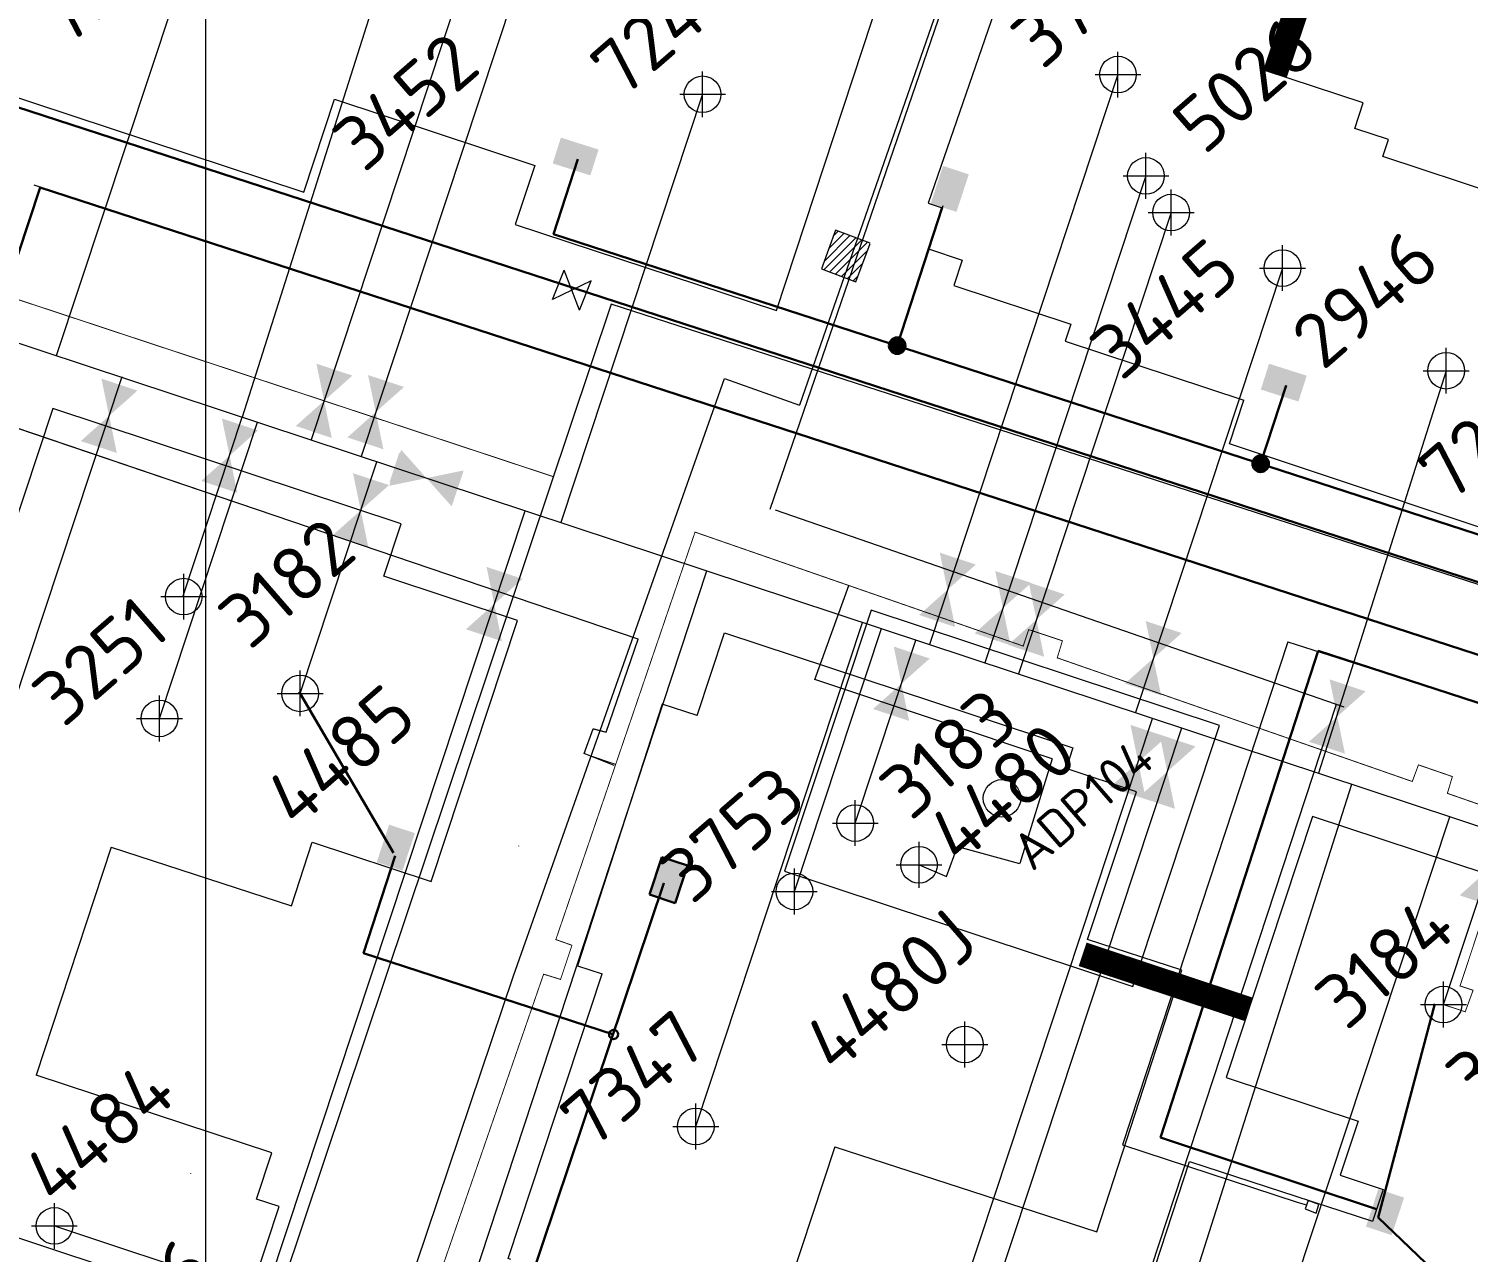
# Model space of a CAD drawing. Header units: millimetres. Extents: x 519 to 9564855, y -810 to 5021775.
# Drawn here: x 9541964.3 to 9542278.3, y 4998213.8 to 4998480.7 of the extents above; entities that cross this region are included whole.
import ezdxf

# ---------------------------------------------------------------- set-up
doc = ezdxf.new("R2010")
doc.units = ezdxf.units.MM
doc.header["$LTSCALE"] = 2
doc.header["$MEASUREMENT"] = 0
doc.header["$PDMODE"] = 2
doc.header["$PDSIZE"] = 5
doc.linetypes.add('1', pattern=[0])
doc.linetypes.add('92051501$0$DASHED', pattern=[0.75, 0.5, -0.25])
for name, color, linetype, lineweight in [('200 скв. на 2010 год', 61, 'Continuous', 0), ('PPLINE_GAS', 4, 'GAS_LINE', 30), ('WELLS(drilled after 2000y)', 6, 'Continuous', 40), ('пар.пров.', 160, 'Continuous', 35), ('Скважины на 2023 год', 201, 'Continuous', 20), ('Электро', 1, 'Continuous', 30), ('Электроснаб', 1, 'Continuous', 18), ('Электроснабжене', 1, 'Continuous', 18)]:
    doc.layers.add(name, color=color, linetype=linetype, lineweight=lineweight)
for name, color, linetype in [('42 доп. скв. на 2009 год', 96, 'Continuous'), ('Existing roads', 41, 'Continuous'), ('GRID_PULKOVO', 7, 'Continuous'), ('new 100 wells', 131, 'Continuous'), ('OilColl&Flowlines', 3, 'Continuous'), ('Stage 12 wells.Text&Frame', 52, 'Continuous'), ('Stage8 wlls text', 7, 'Continuous'), ('Скважины  2018 года', 7, 'Continuous'), ('Скважины на 2013 год.', 21, '1'), ('Скважины на 2015 год', 7, 'Continuous'), ('Скважины на 2016 год.', 40, 'Continuous')]:
    doc.layers.add(name, color=color, linetype=linetype)
doc.styles.add('92051501$0$STANDARD', font='simplex.shx')
doc.styles.add('Elect', font='isocpeur.ttf')
doc.styles.add('GeoApp', font='', dxfattribs={"height": 1})
doc.styles.get('GeoApp').set_extended_font_data('D431', italic=True)
doc.linetypes.add('g5_121_g', pattern='A,4,-0.4,["Г",GeoApp,S=1,R=0,X=0,Y=-0.5],-1.2,12', length=17.6)
doc.linetypes.add('GAS_LINE', pattern='A,0.5,-0.2,["G",92051501$0$STANDARD,S=0.1,R=0,X=-0.1,Y=-0.05],-0.05', length=0.75)

# ---------------------------------------------------------------- blocks, each defined once
blk = doc.blocks.new('92051501$0$VALVE')
at = {"layer": 'OilColl&Flowlines'}
for points in [[(-5.97, -3.45), (-5.97, 3.45), (0, 0)], [(5.97, -3.45), (0, 0), (5.97, 3.45)]]:
    blk.add_solid(points, dxfattribs=at)

msp = doc.modelspace()

# ---------------------------------------------------------------- hatches: boundary and pattern name
at = {"layer": 'Existing roads', "lineweight": 0}
h = msp.add_hatch(color=256, dxfattribs=at)
edge = h.paths.add_edge_path(flags=16)
edge.add_line((9542915.00048, 4997805.77889), (9542915.82838, 4997805.50495))
edge = h.paths.add_edge_path(flags=16)
edge.add_line((9542915.0804, 4997806.02041), (9542916.50414, 4997805.54932))
edge = h.paths.add_edge_path(flags=17)
edge.add_line((9542915.16031, 4997806.26193), (9542916.96364, 4997805.66524))
edge = h.paths.add_edge_path(flags=17)
edge.add_line((9542915.24023, 4997806.50345), (9542917.32836, 4997805.81252))
edge = h.paths.add_edge_path(flags=17)
edge.add_line((9542915.32014, 4997806.74496), (9542917.63357, 4997805.97949))
edge = h.paths.add_edge_path(flags=17)
edge.add_line((9542915.40006, 4997806.98648), (9542917.89543, 4997806.16081))
edge = h.paths.add_edge_path(flags=17)
edge.add_line((9542915.47997, 4997807.228), (9542918.12293, 4997806.3535))
edge = h.paths.add_edge_path(flags=17)
edge.add_line((9542915.55988, 4997807.46952), (9542918.32156, 4997806.55573))
edge = h.paths.add_edge_path(flags=17)
edge.add_line((9542915.6398, 4997807.71104), (9542918.49494, 4997806.76633))
edge = h.paths.add_edge_path(flags=17)
edge.add_line((9542915.71971, 4997807.95256), (9542918.64549, 4997806.98447))
edge = h.paths.add_edge_path(flags=17)
edge.add_line((9542915.79963, 4997808.19408), (9542918.77483, 4997807.20964))
edge = h.paths.add_edge_path(flags=17)
edge.add_line((9542915.87954, 4997808.4356), (9542918.88401, 4997807.44147))
edge = h.paths.add_edge_path(flags=17)
edge.add_line((9542916.09053, 4997811.84928), (9542916.91843, 4997811.57535))
edge = h.paths.add_edge_path(flags=17)
edge.add_line((9542915.41477, 4997811.80492), (9542916.83851, 4997811.33383))
edge = h.paths.add_edge_path(flags=17)
edge.add_line((9542914.95527, 4997811.689), (9542916.7586, 4997811.09231))
edge = h.paths.add_edge_path(flags=16)
edge.add_line((9542914.59055, 4997811.54171), (9542916.67869, 4997810.85079))
edge = h.paths.add_edge_path(flags=17)
edge.add_line((9542914.28535, 4997811.37474), (9542916.59877, 4997810.60927))
edge = h.paths.add_edge_path(flags=16)
edge.add_line((9542914.02348, 4997811.19343), (9542916.51886, 4997810.36775))
edge = h.paths.add_edge_path(flags=16)
edge.add_line((9542913.79599, 4997811.00074), (9542916.43894, 4997810.12623))
edge = h.paths.add_edge_path(flags=16)
edge.add_line((9542913.59735, 4997810.7985), (9542916.35903, 4997809.88471))
edge = h.paths.add_edge_path(flags=17)
edge.add_line((9542913.42397, 4997810.58791), (9542916.27911, 4997809.64319))
edge = h.paths.add_edge_path(flags=17)
edge.add_line((9542913.27342, 4997810.36976), (9542916.1992, 4997809.40167))
edge = h.paths.add_edge_path(flags=17)
edge.add_line((9542913.14408, 4997810.1446), (9542916.11928, 4997809.16016))
edge = h.paths.add_edge_path(flags=17)
edge.add_line((9542913.0349, 4997809.91276), (9542916.03937, 4997808.91864))
edge = h.paths.add_edge_path(flags=16)
edge.add_line((9542912.9453, 4997809.67445), (9542918.97361, 4997807.67979))
edge = h.paths.add_edge_path(flags=0)
edge.add_line((9542912.9453, 4997809.67445), (9542918.97361, 4997807.67979))
edge = h.paths.add_edge_path(flags=17)
edge.add_line((9542916.95679, 4997811.69128), (9542914.96213, 4997805.66296))
edge = h.paths.add_edge_path()
edge.add_arc((9542915.95946, 4997808.67712), 3.17487, 0, 360)
h.paths.add_polyline_path([(9541621.30331, 4998240.21534), (9541619.40682, 4998234.52294), (9541668.34915, 4998218.3288), (9541670.24564, 4998224.02121)])
edge = h.paths.add_edge_path()
edge.add_line((9541543.45632, 4998259.65358), (9541545.35281, 4998265.34598))
edge.add_line((9541545.35281, 4998265.34598), (9539882.1273, 4998815.67717))
edge.add_arc((9539884.64036, 4998823.2722), 8, 161.691556, 251.691556, ccw=False)
edge.add_line((9539877.04533, 4998825.78526), (9539870.13442, 4998804.89892))
edge.add_arc((9539877.72945, 4998802.38586), 8, 71.691556, 161.691556, ccw=False)
edge.add_line((9539880.24251, 4998809.9809), (9541543.45632, 4998259.65358))
h.paths.add_polyline_path([(9542731.24197, 4997866.63683), (9542733.13846, 4997872.32923), (9541746.19614, 4998198.89057), (9541744.29964, 4998193.19816)])
edge = h.paths.add_edge_path()
edge.add_line((9542910.0184, 4997814.64503), (9542909.36398, 4997812.66899))
edge.add_line((9542909.36398, 4997812.66899), (9542916.00503, 4997810.46964))
edge.add_arc((9542908.97287, 4997822.57537), 14, 300.1520949, 341.6915561)
edge.add_line((9542922.26418, 4997818.17752), (9542982.04609, 4997998.85197))
edge.add_arc((9542983.94484, 4997998.22371), 2, 71.691556, 161.6915561, ccw=False)
edge.add_line((9542984.57311, 4998000.12246), (9542975.07709, 4998003.26452))
edge.add_arc((9542974.44884, 4998001.36581), 1.99996, -18.3072492, 71.6915562, ccw=False)
edge.add_line((9542976.34757, 4998000.73759), (9542916.56564, 4997820.06306))
edge.add_arc((9542908.97061, 4997822.57612), 8, 277.5258796, 341.691556, ccw=False)
h.paths.add_polyline_path([(9542831.9304, 4997833.32085), (9542833.8167, 4997839.01663), (9542809.08896, 4997847.19859), (9542807.19247, 4997841.50618)])
at = {"layer": 'OilColl&Flowlines', "linetype": 'ByBlock', "lineweight": 0, "ltscale": 5}
h = msp.add_hatch(dxfattribs=at)
h.set_pattern_fill('ANSI31', color=0, scale=10, style=0)
h.set_pattern_definition([(45, (-3.7713, 1.005), (-0.88388347648, 0.88388347648), [])])
edge = h.paths.add_edge_path()
edge.add_line((9542147.85456, 4998433.94896), (9542140.28726, 4998436.79126))
edge.add_line((9542140.28726, 4998436.79126), (9542137.21986, 4998428.34686))
edge.add_line((9542137.21986, 4998428.34686), (9542144.69856, 4998425.48236))
edge.add_line((9542144.69856, 4998425.48236), (9542147.85456, 4998433.84896))
at = {"layer": 'Электро', "ltscale": 25}
for points in [[(9542080.38728, 4998456.96171), (9542078.59151, 4998451.32958), (9542086.80237, 4998448.71161), (9542088.59813, 4998454.34373)], [(9542234.85726, 4998407.62478), (9542233.0615, 4998401.99266), (9542241.27235, 4998399.37469), (9542243.06811, 4998405.00681)]]:
    msp.add_hatch(color=256, dxfattribs=at).paths.add_polyline_path(points)
at = {"layer": 'Электро'}
for points in [[(9542161.04813, 4998442.60493), (9542166.66036, 4998440.74795), (9542169.36759, 4998448.9298), (9542163.75536, 4998450.78679)], [(9542040.21335, 4998298.87477), (9542045.82558, 4998297.01778), (9542048.53281, 4998305.19964), (9542042.92058, 4998307.05663)], [(9542099.71022, 4998291.80532), (9542105.32245, 4998289.94833), (9542108.02968, 4998298.13019), (9542102.41745, 4998299.98718)], [(9542255.99797, 4998219.35697), (9542261.6102, 4998217.49998), (9542264.31743, 4998225.68184), (9542258.7052, 4998227.53883)]]:
    msp.add_hatch(color=256, dxfattribs=at).paths.add_polyline_path(points)
h = msp.add_hatch(color=256, dxfattribs=at)
edge = h.paths.add_edge_path()
edge.add_arc((9542153.74944, 4998411.561), 1.80448, 0, 360)
h = msp.add_hatch(color=256, dxfattribs=at)
edge = h.paths.add_edge_path()
edge.add_arc((9542233.02545, 4998385.80266), 1.80448, 0, 360)
at = {"layer": 'Электроснаб', "linetype": '92051501$0$DASHED', "lineweight": 0, "ltscale": 25}
for points in [[(9542080.38728, 4998456.96171), (9542078.59151, 4998451.32958), (9542086.80237, 4998448.71161), (9542088.59813, 4998454.34373)], [(9542234.85726, 4998407.62478), (9542233.0615, 4998401.99266), (9542241.27235, 4998399.37469), (9542243.06811, 4998405.00681)]]:
    msp.add_hatch(color=1, dxfattribs=at).paths.add_polyline_path(points)
at = {"layer": 'Электроснаб', "linetype": '92051501$0$DASHED', "lineweight": 0}
for points in [[(9542161.04813, 4998442.60493), (9542166.66036, 4998440.74795), (9542169.36759, 4998448.9298), (9542163.75536, 4998450.78679)], [(9542040.21335, 4998298.87477), (9542045.82558, 4998297.01778), (9542048.53281, 4998305.19964), (9542042.92058, 4998307.05663)], [(9542099.71022, 4998291.80532), (9542105.32245, 4998289.94833), (9542108.02968, 4998298.13019), (9542102.41745, 4998299.98718)], [(9542255.99797, 4998219.35697), (9542261.6102, 4998217.49998), (9542264.31743, 4998225.68184), (9542258.7052, 4998227.53883)]]:
    msp.add_hatch(color=1, dxfattribs=at).paths.add_polyline_path(points)
h = msp.add_hatch(color=1, dxfattribs=at)
edge = h.paths.add_edge_path()
edge.add_arc((9542153.74944, 4998411.561), 1.80448, 0, 360)
h = msp.add_hatch(color=1, dxfattribs=at)
edge = h.paths.add_edge_path()
edge.add_arc((9542233.02545, 4998385.80266), 1.80448, 0, 360)
at = {"layer": 'Электроснабжене', "linetype": '92051501$0$DASHED', "lineweight": 0, "ltscale": 25}
for points in [[(9542080.38728, 4998456.96171), (9542078.59151, 4998451.32958), (9542086.80237, 4998448.71161), (9542088.59813, 4998454.34373)], [(9542234.85726, 4998407.62478), (9542233.0615, 4998401.99266), (9542241.27235, 4998399.37469), (9542243.06811, 4998405.00681)]]:
    msp.add_hatch(color=1, dxfattribs=at).paths.add_polyline_path(points)
at = {"layer": 'Электроснабжене', "linetype": '92051501$0$DASHED', "lineweight": 0}
for points in [[(9542161.04813, 4998442.60493), (9542166.66036, 4998440.74795), (9542169.36759, 4998448.9298), (9542163.75536, 4998450.78679)], [(9542040.21335, 4998298.87477), (9542045.82558, 4998297.01778), (9542048.53281, 4998305.19964), (9542042.92058, 4998307.05663)], [(9542099.71022, 4998291.80532), (9542105.32245, 4998289.94833), (9542108.02968, 4998298.13019), (9542102.41745, 4998299.98718)], [(9542255.99797, 4998219.35697), (9542261.6102, 4998217.49998), (9542264.31743, 4998225.68184), (9542258.7052, 4998227.53883)]]:
    msp.add_hatch(color=1, dxfattribs=at).paths.add_polyline_path(points)
h = msp.add_hatch(color=1, dxfattribs=at)
edge = h.paths.add_edge_path()
edge.add_arc((9542153.74944, 4998411.561), 1.80448, 0, 360)
h = msp.add_hatch(color=1, dxfattribs=at)
edge = h.paths.add_edge_path()
edge.add_arc((9542233.02545, 4998385.80266), 1.80448, 0, 360)

# ---------------------------------------------------------------- linework, layer by layer
at = {"color": 1, "lineweight": 0, "ltscale": 25}
for p, q in [((9542071.20727, 4998302.3534), (9542071.23749, 4998302.44154, 0.734)), ((9541999.64386, 4998230.85994), (9541999.67408, 4998230.94807, 0.734))]:
    msp.add_line(p, q, dxfattribs=at)
at = {"color": 6, "linetype": 'Continuous', "lineweight": 0}
msp.add_line((9542166.89992, 4998302.272), (9542180.4111, 4998298.5603, 0.008), dxfattribs=at)
at = {"color": 4, "linetype": 'GAS_LINE', "lineweight": 0, "ltscale": 25}
for points in [[(9542126.00326, 4998375.9103), (9542166.03086, 4998492.38811)], [(9542165.15824, 4998492.69176), (9542165.15824, 4998492.69176), (9542165.15824, 4998492.69176), (9542132.39917, 4998398.54928)]]:
    msp.add_lwpolyline(points, dxfattribs=at)
at = {"linetype": 'Continuous', "lineweight": 0}
msp.add_lwpolyline([(9542147.85456, 4998433.94896), (9542140.28726, 4998436.79126), (9542137.21986, 4998428.34686), (9542144.69856, 4998425.48236), (9542147.85456, 4998433.84896)], dxfattribs=at)
at = {"color": 6, "linetype": 'ByBlock', "lineweight": 0, "ltscale": 80, "const_width": 0.2, "elevation": -24.565}
msp.add_lwpolyline([(9541919.71537, 4998407.81033), (9542097.249, 4998347.551), (9542090.29, 4998327.239), (9542087.449, 4998327.989), (9542085.481, 4998322.549), (9542092.33576, 4998320.208)], dxfattribs=at)
at = {"color": 4, "linetype": 'GAS_LINE', "lineweight": 0, "ltscale": 25}
for points, elevation in [([(9542041.8349, 4998190.2538), (9542070.071, 4998274.0694), (9542116.10203, 4998404.39529), (9542132.39917, 4998398.54928)], 0.3091), ([(9542127.11618, 4998375.76995), (9542251.13634, 4998332.74372), (9542251.13634, 4998332.74372)], 0.1513), ([(9542249.51962, 4998333.30461), (9542172.20427, 4998098.00526)], 0.2167)]:
    msp.add_lwpolyline(points, dxfattribs=dict(at, elevation=elevation))
at = {"color": 6, "linetype": 'Continuous', "lineweight": 0, "elevation": -0.1059}
for points in [[(9542187.5127, 4998321.4014), (9542135.7779, 4998338.7596), (9542143.16787, 4998359.24074)], [(9542187.5127, 4998321.4014), (9542180.5111, 4998298.5603)]]:
    msp.add_lwpolyline(points, dxfattribs=at)
at = {"color": 1, "linetype": 'Continuous', "lineweight": 0}
for points in [[(9542238.96506, 4998346.95359), (9542202.86743, 4998237.23381), (9542240.98106, 4998224.69449)], [(9542238.96506, 4998346.95359), (9542286.23197, 4998331.78721)], [(9542240.98106, 4998224.69449), (9542243.01818, 4998224.11196)]]:
    msp.add_lwpolyline(points, dxfattribs=at)
at = {"color": 6, "linetype": 'Continuous', "lineweight": 0}
msp.add_lwpolyline([(9542158.5, 4998298.3), (9542164.48825, 4998295.772), (9542166.89992, 4998302.272)], dxfattribs=at)
at = {"color": 1, "linetype": 'Continuous', "lineweight": 0, "elevation": 24.6707}
msp.add_lwpolyline([(9542245.14072, 4998222.27978), (9542245.69634, 4998224.21178), (9542243.39972, 4998225.07718), (9542242.75751, 4998223.22991), (9542245.14072, 4998222.27978)], dxfattribs=at)
at = {"layer": '200 скв. на 2010 год', "color": 0, "linetype": 'ByBlock', "lineweight": 0}
for points in [[(9542253.57487, 4998458.95211), (9542255.41798, 4998464.52241), (9542233.95276, 4998471.62686)], [(9542030.96986, 4998465.33162), (9542074.66887, 4998450.87241)], [(9542259.70729, 4998452.86343), (9542260.91798, 4998456.52241), (9542253.57487, 4998458.95211)], [(9542282.0282, 4998434.78217), (9542285.21798, 4998444.42241), (9542259.70729, 4998452.86343)], [(9542163.54005, 4998441.61744), (9542160.58202, 4998432.67759), (9542167.92513, 4998430.24789)], [(9542167.92513, 4998430.24789), (9542166.08202, 4998424.67759), (9542191.59271, 4998416.23657)], [(9542191.59271, 4998416.23657), (9542190.38202, 4998412.57759), (9542229.37232, 4998399.67641)], [(9542026.10917, 4998303.22452), (9542052.06255, 4998294.63701), (9542070.91798, 4998351.62241), (9542041.73176, 4998361.2796)], [(9542013.98657, 4998225.35412), (9542017.31798, 4998235.42241), (9541965.9149, 4998252.43076)]]:
    msp.add_lwpolyline(points, dxfattribs=at)
for centre in [(9542208, 4998448.6), (9542213.5, 4998440.6), (9542237.8, 4998428.5), (9542023.5, 4998335.7), (9541969.9, 4998219.5)]:
    msp.add_circle(centre, 4, dxfattribs=at)
for p in [(9542208, 4998448.6), (9542213.5, 4998440.6), (9542237.8, 4998428.5), (9542023.5, 4998335.7), (9541969.9, 4998219.5)]:
    msp.add_point(p, dxfattribs=at)
at = {"layer": '42 доп. скв. на 2009 год', "color": 0, "linetype": 'ByBlock', "lineweight": 0}
msp.add_lwpolyline([(9542195.24826, 4998281.97667), (9542195.24826, 4998281.97667), (9542205.91798, 4998314.22241), (9542190.58577, 4998319.29556)], dxfattribs=at)
msp.add_circle((9542158.5, 4998298.3), 4, dxfattribs=at)
msp.add_point((9542158.5, 4998298.3), dxfattribs=at)
at = {"layer": 'Existing roads', "lineweight": 0, "const_width": 5.4, "flags": 128}
msp.add_lwpolyline([(9542248.77756, 4998508.62298), (9542236.16091, 4998470.89422)], dxfattribs=at)
at = {"layer": 'Existing roads', "lineweight": 0, "const_width": 5.4}
msp.add_lwpolyline([(9542230.41052, 4998266.77265), (9542194.18391, 4998278.75938)], dxfattribs=at)
at = {"layer": 'GRID_PULKOVO', "lineweight": 0}
msp.add_line((9542002.89283, 5010000), (9542002.89283, 4991998.07591), dxfattribs=at)
at = {"layer": 'new 100 wells', "color": 0, "linetype": 'ByBlock', "lineweight": 0}
for points in [[(9542041.73176, 4998361.2796), (9542045.51798, 4998372.72241), (9541969.53745, 4998397.86299), (9541950.68202, 4998340.8776), (9541950.64879, 4998340.77662)], [(9542319.56511, 4998281.44707), (9542320.31798, 4998283.72241), (9542244.33745, 4998308.86299), (9542225.48202, 4998251.8776), (9542254.27722, 4998242.34978)]]:
    msp.add_lwpolyline(points, dxfattribs=at)
at = {"layer": 'new 100 wells', "color": 19, "lineweight": 0}
msp.add_lwpolyline([(9542254.27722, 4998242.34978), (9542250.38202, 4998230.5776), (9542259.75977, 4998227.47467)], dxfattribs=at)
at = {"layer": 'new 100 wells', "color": 0, "linetype": 'ByBlock', "lineweight": 0}
for centre in [(9541998.1, 4998356.8), (9542272.9, 4998267.8)]:
    msp.add_circle(centre, 4, dxfattribs=at)
msp.add_point((9541998.1, 4998356.8), dxfattribs=at)
at = {"layer": 'new 100 wells', "color": 0, "linetype": 'ByBlock', "lineweight": 0, "ltscale": 80}
msp.add_point((9542272.9, 4998267.8), dxfattribs=at)
at = {"layer": 'OilColl&Flowlines', "linetype": 'ByBlock', "lineweight": 0, "ltscale": 80}
for p, q in [((9542072.2, 4998494.4), (9542036.79048, 4998387.38441)), ((9542058, 4998488), (9542025.9004, 4998390.98774)), ((9542208, 4998448.6), (9542172.84882, 4998342.36517)), ((9542213.5, 4998440.6), (9542180.19193, 4998339.93547)), ((9542237.8, 4998428.5), (9542205.70262, 4998331.49444)), ((9542273.5, 4998406.1), (9542245.65434, 4998318.27515)), ((9542150.2996, 4998151.44703), (9542209.4624, 4998330.2504)), ((9542154.29026, 4998142.22971), (9542215.80815, 4998328.15071))]:
    msp.add_line(p, q, dxfattribs=at)
at = {"layer": 'OilColl&Flowlines', "lineweight": 0}
for p, q in [((9541860.89027, 4998445.5866), (9543047.06354, 4998053.10336)), ((9541998, 4998357), (9542010.88938, 4998395.95462)), ((9542023.5, 4998335.7), (9542040.22537, 4998386.24787)), ((9541952.10881, 4998011.4491), (9542072.5806, 4998375.54211)), ((9542144.6, 4998307.4), (9542157.81526, 4998347.33951)), ((9542272.9, 4998267.8), (9542285.26466, 4998305.16881))]:
    msp.add_line(p, q, dxfattribs=at)
for points in [[(9542034.9079, 4998405.03757), (9542028.72787, 4998399.53301), (9542027.05079, 4998407.63735)], [(9541988.01775, 4998401.75966), (9541981.83773, 4998396.2551), (9541980.16065, 4998404.35944)], [(9542046.16957, 4998402.55728), (9542039.98955, 4998397.05271), (9542038.31246, 4998405.15705)], [(9542030.40496, 4998391.42867), (9542022.54785, 4998394.02844), (9542028.72787, 4998399.53301)], [(9542041.66663, 4998388.94837), (9542033.80952, 4998391.54815), (9542039.98955, 4998397.05271)], [(9541983.51481, 4998388.15076), (9541975.6577, 4998390.75053), (9541981.83773, 4998396.2551)], [(9542014.29222, 4998393.06592), (9542008.1122, 4998387.56135), (9542006.43511, 4998395.66569)], [(9542009.78928, 4998379.45701), (9542001.93217, 4998382.05679), (9542008.1122, 4998387.56135)], [(9542042.95678, 4998380.98543), (9542045.55655, 4998388.84254), (9542051.06112, 4998382.66252)], [(9542042.97669, 4998381.70529), (9542045.14317, 4998388.25288), (9542049.73031, 4998383.10286)], [(9542056.56569, 4998376.48249), (9542051.06112, 4998382.66252), (9542059.16546, 4998384.3396)], [(9542042.89396, 4998381.14008), (9542036.71394, 4998375.63551), (9542035.03685, 4998383.73985)], [(9542038.39102, 4998367.53117), (9542030.53391, 4998370.13094), (9542036.71394, 4998375.63551)], [(9542170.88861, 4998363.80368), (9542164.70858, 4998358.29912), (9542163.0315, 4998366.40346)], [(9542072.02464, 4998360.68901), (9542065.84461, 4998355.18444), (9542064.16753, 4998363.28878)], [(9542182.97756, 4998359.80367), (9542176.79754, 4998354.2991), (9542175.12046, 4998362.40344)], [(9542190.29483, 4998357.29585), (9542184.1148, 4998351.79128), (9542182.43772, 4998359.89562)], [(9542166.38567, 4998350.19478), (9542158.52856, 4998352.79455), (9542164.70858, 4998358.29912)], [(9542067.5217, 4998347.0801), (9542059.66459, 4998349.67988), (9542065.84461, 4998355.18444)], [(9542178.47462, 4998346.19476), (9542170.61752, 4998348.79453), (9542176.79754, 4998354.2991)], [(9542185.79189, 4998343.68694), (9542177.93478, 4998346.28672), (9542184.1148, 4998351.79128)], [(9542215.80929, 4998348.86622), (9542209.62926, 4998343.36166), (9542207.95218, 4998351.466)], [(9542160.84059, 4998343.30987), (9542154.66056, 4998337.8053), (9542152.98348, 4998345.90964)], [(9542211.30635, 4998335.25732), (9542203.44924, 4998337.85709), (9542209.62926, 4998343.36166)], [(9542156.33764, 4998329.70096), (9542148.48054, 4998332.30074), (9542154.66056, 4998337.8053)], [(9542255.92388, 4998336.14809), (9542249.74386, 4998330.64352), (9542248.06678, 4998338.74786)], [(9542251.42094, 4998322.53918), (9542243.56383, 4998325.13895), (9542249.74386, 4998330.64352)], [(9542212.48772, 4998326.22077), (9542206.3077, 4998320.7162), (9542204.63062, 4998328.82054)], [(9542218.83348, 4998324.12107), (9542212.65346, 4998318.6165), (9542210.97637, 4998326.72084)], [(9542207.98478, 4998312.61186), (9542200.12768, 4998315.21163), (9542206.3077, 4998320.7162)], [(9542214.33054, 4998310.51216), (9542206.47343, 4998313.11194), (9542212.65346, 4998318.6165)], [(9542284.28128, 4998289.02395), (9542276.42417, 4998291.62372), (9542282.6042, 4998297.12829)]]:
    msp.add_solid(points, dxfattribs=at)
at = {"layer": 'PPLINE_GAS', "color": 3, "linetype": 'ByBlock', "lineweight": 0}
for p, q in [((9542078.54879, 4998421.61009, -0.16126), (9542081.09062, 4998428.01347, 0.16126)), ((9542084.42862, 4998419.29024, -0.16126), (9542081.09062, 4998428.01347, 0.16126)), ((9542086.97046, 4998425.69361, 0.16126), (9542078.54879, 4998421.61009, -0.16126)), ((9542084.42862, 4998419.29024, -0.16126), (9542086.97046, 4998425.69361, 0.16126))]:
    msp.add_line(p, q, dxfattribs=at)
at = {"layer": 'PPLINE_GAS', "color": 4, "linetype": 'GAS_LINE', "lineweight": 0, "ltscale": 25}
for p, q in [((9542091.36678, 4998420.58592), (9541951.37597, 4998003.12532, 0.03462)), ((9542524.40681, 4998280.57403), (9542091.36678, 4998420.58592))]:
    msp.add_line(p, q, dxfattribs=at)
at = {"layer": 'PPLINE_GAS', "linetype": 'g5_121_g', "lineweight": -2, "const_width": 0.2}
msp.add_lwpolyline([(9537831.81227, 4999146.8258), (9537916.7796, 4999124.87094), (9539818.92763, 4998812.07021), (9541254.47752, 4998655.71676), (9542078.75562, 4998382.97871), (9541951.37597, 4998003.12532)], dxfattribs=at)
at = {"layer": 'Stage 12 wells.Text&Frame', "color": 0, "linetype": 'ByBlock', "lineweight": 0}
msp.add_lwpolyline([(9541943.81176, 4998185.34938), (9542000.06255, 4998166.73701), (9542018.91798, 4998223.72241), (9542013.98657, 4998225.35412)], dxfattribs=at)
at = {"layer": 'Stage8 wlls text', "color": 19, "lineweight": 0, "elevation": 0}
msp.add_lwpolyline([(9542259.75977, 4998227.47467), (9542257.44119, 4998220.4674)], dxfattribs=at)
at = {"layer": 'WELLS(drilled after 2000y)', "color": 6, "lineweight": 0, "const_width": 0.2}
for points in [[(9542027.84, 4997920.684), (9542037.732, 4997949.289), (9541972.594, 4997971.559), (9542047.489, 4998189.429), (9542051.04433, 4998188.20711), (9542053.523, 4998195.726), (9542049.785, 4998196.783), (9542076.61, 4998274.436), (9542080.315, 4998273.292), (9542082.8, 4998280.739), (9542079.28, 4998281.979), (9542109.642, 4998370.883), (9542181.222, 4998346.026), (9542182.424, 4998349.611), (9542189.786, 4998347.177), (9542188.658, 4998343.45), (9542266.101, 4998316.471), (9542267.45, 4998320.101), (9542274.848, 4998317.547), (9542273.756, 4998313.884), (9542351.181, 4998286.946)], [(9542272.9, 4998267.8), (9542277.6469, 4998266.22934), (9542279.36748, 4998270.92397), (9542276.51935, 4998271.86637), (9542283.27883, 4998292.29505), (9542298.48015, 4998287.26521), (9542304.08778, 4998303.2418)]]:
    msp.add_lwpolyline(points, dxfattribs=at)
at = {"layer": 'WELLS(drilled after 2000y)', "color": 0, "linetype": 'ByBlock', "lineweight": 0}
msp.add_lwpolyline([(9542110.12103, 4998330.88382), (9542116.09491, 4998348.93825), (9542192.07544, 4998323.79767), (9542190.58577, 4998319.29556)], dxfattribs=at)
msp.add_circle((9542144.6, 4998307.4), 4, dxfattribs=at)
msp.add_point((9542144.6, 4998307.4), dxfattribs=at)
at = {"layer": 'пар.пров.', "lineweight": 0}
for p, q in [((9542097.249, 4998347.551, -0.011), (9541919.71537, 4998407.81033, -24.565)), ((9542090.29, 4998327.239, 0.048), (9542097.249, 4998347.551, -0.011)), ((9542085.481, 4998322.549, 0.044), (9542087.449, 4998327.989, 0.047)), ((9542087.449, 4998327.989, 0.047), (9542090.29, 4998327.239, 0.048)), ((9542092.008, 4998319.988, 0.097), (9542085.481, 4998322.549, 0.044))]:
    msp.add_line(p, q, dxfattribs=at)
at = {"layer": 'Скважины  2018 года', "color": 3, "linetype": 'ByBlock', "lineweight": 0, "ltscale": 50}
msp.add_line((9541995.7, 4998486.1), (9541970.31475, 4998409.38003), dxfattribs=at)
at = {"layer": 'Скважины  2018 года', "color": 0, "linetype": 'ByBlock', "lineweight": 0}
msp.add_lwpolyline([(9542006.39352, 4998514.16244), (9541967.10522, 4998527.11632), (9541948.3178, 4998470.13358), (9542024.29478, 4998445.08368), (9542030.96986, 4998465.33162)], dxfattribs=at)
at = {"layer": 'Скважины на 2013 год.', "color": 3, "linetype": 'ByBlock', "lineweight": 0, "ltscale": 5}
for p, q in [((9542044.5, 4998502), (9542010.8284, 4998395.97479)), ((9542201.9, 4998470.7), (9542160.75986, 4998346.36519)), ((9541992.81106, 4998330.23505), (9542014.19461, 4998394.86098)), ((9542055.28036, 4998189.52813), (9542112.22559, 4998362.4243)), ((9542131.31279, 4998292.48728), (9542150.28665, 4998349.83058)), ((9542195.94565, 4998137.02342), (9542252.90068, 4998315.87746)), ((9541947.78098, 4998221.6132), (9542014.35914, 4998199.58369)), ((9541969.9, 4998219.5), (9542015.91161, 4998204.27559))]:
    msp.add_line(p, q, dxfattribs=at)
at = {"layer": 'Скважины на 2013 год.', "color": 0, "linetype": 'ByBlock', "lineweight": 0}
for points in [[(9542233.95276, 4998471.62686), (9542243.29999, 4998498.73641), (9542186.57704, 4998518.29419), (9542160.50001, 4998442.66359), (9542163.54005, 4998441.61744)], [(9542110.12103, 4998330.88382), (9542102.50101, 4998333.35146), (9542084.01588, 4998276.26994), (9542089.3518, 4998274.54197)], [(9541982.2661, 4998302.11606), (9542021.62284, 4998289.37087), (9542026.10917, 4998303.22452)]]:
    msp.add_lwpolyline(points, dxfattribs=at)
for centre in [(9542201.9, 4998470.7), (9541992.81106, 4998330.23505), (9542131.31279, 4998292.48728)]:
    msp.add_circle(centre, 4, dxfattribs=at)
for p in [(9542201.9, 4998470.7), (9541992.81106, 4998330.23505), (9542131.31279, 4998292.48728)]:
    msp.add_point(p, dxfattribs=at)
at = {"layer": 'Скважины на 2015 год', "color": 3, "linetype": 'ByBlock', "lineweight": 0, "ltscale": 5}
for p, q in [((9542111.3, 4998466.4), (9542080.38259, 4998372.96057)), ((9541949.7, 4998299.2), (9541984.658, 4998404.85099)), ((9542109.8, 4998241.2), (9542146.19217, 4998351.18537)), ((9542233.8, 4998186.4), (9542274.299, 4998308.79715))]:
    msp.add_line(p, q, dxfattribs=at)
at = {"layer": 'Скважины на 2015 год', "color": 0, "linetype": 'ByBlock', "lineweight": 0}
for points in [[(9542074.66887, 4998450.87241), (9542070.43358, 4998438.00291), (9542127.42662, 4998419.24677), (9542152.43481, 4998495.23749), (9542118.33937, 4998506.45814)], [(9542307.82772, 4998382.1655), (9542302.09411, 4998364.85468), (9542226.19554, 4998390.14118), (9542229.37232, 4998399.67641)], [(9541982.2661, 4998302.11606), (9541965.9149, 4998252.43076)], [(9542069.44305, 4998212.18304), (9542068.8902, 4998212.36668), (9542089.3518, 4998274.54197)], [(9542140.17157, 4998236.783), (9542130.29075, 4998206.99923)], [(9542201.6309, 4998154.5798), (9542192.66694, 4998157.50631), (9542217.49523, 4998233.556), (9542257.45531, 4998220.51005)]]:
    msp.add_lwpolyline(points, dxfattribs=at)
for centre in [(9542111.3, 4998466.4), (9542273.5, 4998406.1), (9542109.8, 4998241.2)]:
    msp.add_circle(centre, 4, dxfattribs=at)
for p in [(9542111.3, 4998466.4), (9542273.5, 4998406.1), (9542109.8, 4998241.2)]:
    msp.add_point(p, dxfattribs=at)
at = {"layer": 'Скважины на 2016 год.', "color": 254, "lineweight": 0, "true_color": 0xfeeab9}
msp.add_lwpolyline([(9542129.18202, 4998296.87759), (9542205.16255, 4998271.73701), (9542224.01798, 4998328.72241), (9542148.03745, 4998353.86299)], close=True, dxfattribs=at)
msp.add_circle((9542176.6, 4998312.8), 4.0951, dxfattribs=at)
at = {"layer": 'Скважины на 2023 год', "color": 0, "linetype": 'ByBlock', "lineweight": 0}
msp.add_lwpolyline([(9542140.17157, 4998236.783), (9542197.28693, 4998218.22653), (9542215.82795, 4998275.28992), (9542195.24826, 4998281.97667)], dxfattribs=at)
msp.add_circle((9542168.5, 4998259.1), 4, dxfattribs=at)
msp.add_point((9542168.5, 4998259.1), dxfattribs=at)
at = {"layer": 'Электро'}
for p, q in [((9543034.5, 4998114.6), (9541961.6, 4998463.7)), ((9541825.17757, 4998018.08492), (9541966.8, 4998446.1)), ((9543029.9, 4998100.5), (9541966.8, 4998446.1)), ((9542211.15908, 4998238.81482, 0), (9542245.55846, 4998344.96411)), ((9543026.80587, 4998090.99073), (9542245.55846, 4998344.96411)), ((9542102.41745, 4998299.98718, 0), (9542099.71022, 4998291.80532, 0)), ((9542108.02968, 4998298.13019, 0), (9542102.41745, 4998299.98718, 0)), ((9542105.32245, 4998289.94833, 0), (9542108.02968, 4998298.13019, 0)), ((9542099.71022, 4998291.80532, 0), (9542105.32245, 4998289.94833, 0)), ((9542211.15908, 4998238.81482, 0), (9542258.32549, 4998223.13994, 0))]:
    msp.add_line(p, q, dxfattribs=at)
at = {"layer": 'Электро', "ltscale": 25}
for p, q in [((9542078.80629, 4998435.91151), (9542084.10825, 4998452.22928)), ((9542371.99337, 4998340.64925), (9542078.80629, 4998435.91151)), ((9542238.57824, 4998402.89236), (9542233.02545, 4998385.80266))]:
    msp.add_line(p, q, dxfattribs=at)
at = {"layer": 'Электро', "ltscale": 7.5}
for p, q in [((9542163.54401, 4998441.67938), (9542153.74944, 4998411.561)), ((9542037.31332, 4998279.00805), (9542044.21021, 4998300.23448)), ((9542102.81494, 4998294.25665, 0.15031), (9542042.01613, 4998113.40762, 0)), ((9542091.87664, 4998261.27935), (9542037.31332, 4998279.00805))]:
    msp.add_line(p, q, dxfattribs=at)
at = {"layer": 'Электро', "ltscale": 2}
for p, q in [((9542043.86503, 4998300.87313, 0), (9542023.26885, 4998336.00865, 0)), ((9542258.62947, 4998221.33608), (9542271.00029, 4998267.99043)), ((9542258.62947, 4998221.33608), (9542314.66459, 4998167.875, 0))]:
    msp.add_line(p, q, dxfattribs=at)
at = {"layer": 'Электро'}
for centre in [(9542153.74944, 4998411.561), (9542233.02545, 4998385.80266)]:
    msp.add_circle(centre, 1.80448, dxfattribs=at)
at = {"layer": 'Электро', "ltscale": 25}
for start, end in [(161.9999999, 342), (342, 161.9999999)]:
    msp.add_arc((9542091.87664, 4998261.27935), 1, start, end, dxfattribs=at)
at = {"layer": 'Электроснаб', "color": 1, "linetype": 'ByBlock', "lineweight": 0}
for p, q in [((9543034.5, 4998114.6), (9541961.6, 4998463.7)), ((9543029.9, 4998100.5), (9541966.8, 4998446.1)), ((9542211.15908, 4998238.81482, 0), (9542245.55846, 4998344.96411)), ((9543026.80587, 4998090.99073), (9542245.55846, 4998344.96411)), ((9542211.15908, 4998238.81482, 0), (9542258.32549, 4998223.13994, 0))]:
    msp.add_line(p, q, dxfattribs=at)
at = {"layer": 'Электроснаб', "color": 1, "linetype": '92051501$0$DASHED', "lineweight": 0, "ltscale": 25}
for p, q in [((9542078.80629, 4998435.91151), (9542084.10825, 4998452.22928)), ((9542238.57824, 4998402.89236), (9542233.02545, 4998385.80266))]:
    msp.add_line(p, q, dxfattribs=at)
at = {"layer": 'Электроснаб', "color": 1, "lineweight": 0, "ltscale": 7.5}
for p, q in [((9542163.54401, 4998441.67938), (9542153.74944, 4998411.561)), ((9542037.31332, 4998279.00805), (9542044.21021, 4998300.23448)), ((9542102.81494, 4998294.25665, 0.15031), (9542042.01613, 4998113.40762, 0)), ((9542091.87664, 4998261.27935), (9542037.31332, 4998279.00805))]:
    msp.add_line(p, q, dxfattribs=at)
at = {"layer": 'Электроснаб', "color": 1, "lineweight": 0, "ltscale": 25}
msp.add_line((9542371.99337, 4998340.64925), (9542078.80629, 4998435.91151), dxfattribs=at)
at = {"layer": 'Электроснаб', "color": 1, "lineweight": 0, "ltscale": 2}
msp.add_line((9542043.86503, 4998300.87313, 0), (9542023.26885, 4998336.00865, 0), dxfattribs=at)
at = {"layer": 'Электроснаб', "color": 1, "linetype": '92051501$0$DASHED', "lineweight": 0}
for p, q in [((9542102.41745, 4998299.98718, 0), (9542099.71022, 4998291.80532, 0)), ((9542108.02968, 4998298.13019, 0), (9542102.41745, 4998299.98718, 0)), ((9542105.32245, 4998289.94833, 0), (9542108.02968, 4998298.13019, 0)), ((9542099.71022, 4998291.80532, 0), (9542105.32245, 4998289.94833, 0))]:
    msp.add_line(p, q, dxfattribs=at)
at = {"layer": 'Электроснаб', "color": 1, "linetype": '92051501$0$DASHED', "lineweight": 0, "ltscale": 2}
for q in [(9542271.00029, 4998267.99043), (9542314.66459, 4998167.875, 0)]:
    msp.add_line((9542258.62947, 4998221.33608), q, dxfattribs=at)
at = {"layer": 'Электроснаб', "color": 1, "linetype": '92051501$0$DASHED', "lineweight": 0}
for centre in [(9542153.74944, 4998411.561), (9542233.02545, 4998385.80266)]:
    msp.add_circle(centre, 1.80448, dxfattribs=at)
at = {"layer": 'Электроснаб', "color": 1, "linetype": '92051501$0$DASHED', "lineweight": 0, "ltscale": 25}
for start, end in [(161.9999999, 342), (342, 161.9999999)]:
    msp.add_arc((9542091.87664, 4998261.27935), 1, start, end, dxfattribs=at)
at = {"layer": 'Электроснабжене', "color": 1, "linetype": 'ByBlock', "lineweight": 0}
for p, q in [((9543034.5, 4998114.6), (9541961.6, 4998463.7)), ((9543029.9, 4998100.5), (9541965.44985, 4998446.5469)), ((9542211.15908, 4998238.81482, 0), (9542245.55846, 4998344.96411)), ((9543026.80587, 4998090.99073), (9542245.55846, 4998344.96411)), ((9542211.15908, 4998238.81482, 0), (9542258.32549, 4998223.13994, 0))]:
    msp.add_line(p, q, dxfattribs=at)
at = {"layer": 'Электроснабжене', "color": 1, "linetype": '92051501$0$DASHED', "lineweight": 0, "ltscale": 25}
for p, q in [((9542078.80629, 4998435.91151), (9542084.10825, 4998452.22928)), ((9542238.57824, 4998402.89236), (9542233.02545, 4998385.80266))]:
    msp.add_line(p, q, dxfattribs=at)
at = {"layer": 'Электроснабжене', "color": 1, "lineweight": 0, "ltscale": 7.5}
for p, q in [((9542163.66824, 4998442.06549), (9542153.74944, 4998411.561)), ((9542037.31332, 4998279.00805), (9542044.21021, 4998300.23448)), ((9542102.81494, 4998294.25665, 0.15031), (9542042.01613, 4998113.40762, 0)), ((9542091.87664, 4998261.27935), (9542037.31332, 4998279.00805))]:
    msp.add_line(p, q, dxfattribs=at)
at = {"layer": 'Электроснабжене', "color": 1, "lineweight": 0, "ltscale": 25}
msp.add_line((9542371.99337, 4998340.64925), (9542078.80629, 4998435.91151), dxfattribs=at)
at = {"layer": 'Электроснабжене', "color": 1, "lineweight": 0, "ltscale": 2}
msp.add_line((9542043.86503, 4998300.87313, 0), (9542023.26885, 4998336.00865, 0), dxfattribs=at)
at = {"layer": 'Электроснабжене', "color": 1, "linetype": '92051501$0$DASHED', "lineweight": 0}
for p, q in [((9542102.41745, 4998299.98718, 0), (9542099.71022, 4998291.80532, 0)), ((9542108.02968, 4998298.13019, 0), (9542102.41745, 4998299.98718, 0)), ((9542105.32245, 4998289.94833, 0), (9542108.02968, 4998298.13019, 0)), ((9542099.71022, 4998291.80532, 0), (9542105.32245, 4998289.94833, 0))]:
    msp.add_line(p, q, dxfattribs=at)
at = {"layer": 'Электроснабжене', "color": 1, "linetype": '92051501$0$DASHED', "lineweight": 0, "ltscale": 2}
for q in [(9542271.00029, 4998267.99043), (9542314.66459, 4998167.875, 0)]:
    msp.add_line((9542258.62947, 4998221.33608), q, dxfattribs=at)
at = {"layer": 'Электроснабжене', "color": 1, "linetype": '92051501$0$DASHED', "lineweight": 0}
for centre in [(9542153.74944, 4998411.561), (9542233.02545, 4998385.80266)]:
    msp.add_circle(centre, 1.80448, dxfattribs=at)
at = {"layer": 'Электроснабжене', "color": 1, "linetype": '92051501$0$DASHED', "lineweight": 0, "ltscale": 25}
for start, end in [(161.9999999, 342), (342, 161.9999999)]:
    msp.add_arc((9542091.87664, 4998261.27935), 1, start, end, dxfattribs=at)

# ---------------------------------------------------------------- block references
at = {"layer": 'OilColl&Flowlines', "lineweight": 0, "rotation": 341.6915559985446}
msp.add_blockref('92051501$0$VALVE', (9542051.06112, 4998382.66252), dxfattribs=at)

# ---------------------------------------------------------------- texts
at = {"layer": '200 скв. на 2010 год', "color": 0, "linetype": 'ByBlock', "lineweight": 0, "style": 'Elect'}
for s, p in [('5026', (9542220.66311, 4998452.87766)), ('3452', (9542037.46977, 4998449.0209)), ('3445', (9542202.69173, 4998403.57549)), ('2946', (9542246.62031, 4998405.91249)), ('4485', (9542022.5797, 4998305.8682)), ('4484', (9541969.9, 4998223.5951))]:
    msp.add_text(s, height=12, rotation=41, dxfattribs=at).set_placement(p)
at = {"layer": '42 доп. скв. на 2009 год', "color": 0, "linetype": 'ByBlock', "lineweight": 0, "style": 'Elect'}
msp.add_text('4480', height=12, rotation=41, dxfattribs=at).set_placement((9542167.21118, 4998297.94697))
at = {"layer": 'new 100 wells', "color": 0, "linetype": 'ByBlock', "lineweight": 0, "style": 'Elect'}
for s, p in [('3182', (9542012.53588, 4998344.87441)), ('3184', (9542251.75587, 4998261.82714)), ('3253', (9542280.28747, 4998244.88525))]:
    msp.add_text(s, height=12, rotation=41, dxfattribs=at).set_placement(p)
at = {"layer": 'Stage 12 wells.Text&Frame', "color": 0, "linetype": 'ByBlock', "lineweight": 0, "style": 'Elect'}
msp.add_text('2986', height=12, rotation=41, dxfattribs=at).set_placement((9541979.12006, 4998186.0167))
at = {"layer": 'WELLS(drilled after 2000y)', "color": 0, "linetype": 'ByBlock', "lineweight": 0, "style": 'Elect'}
msp.add_text('3183', height=12, rotation=41, dxfattribs=at).set_placement((9542156.76389, 4998307.60185))
at = {"layer": 'Скважины  2018 года', "color": 0, "linetype": 'ByBlock', "lineweight": 0, "style": 'Elect'}
msp.add_text('7246', height=12, rotation=41, dxfattribs=at).set_placement((9541972.60499, 4998476.46451))
at = {"layer": 'Скважины на 2013 год.', "color": 0, "linetype": 'ByBlock', "lineweight": 0, "style": 'Elect'}
for s, p in [('3723', (9542185.43307, 4998471.49319)), ('3251', (9541971.93263, 4998327.96547)), ('3753', (9542108.98699, 4998289.33904))]:
    msp.add_text(s, height=12, rotation=41, dxfattribs=at).set_placement(p)
at = {"layer": 'Скважины на 2015 год', "color": 0, "linetype": 'ByBlock', "lineweight": 0, "style": 'Elect'}
for s, p in [('7247', (9542093.7314, 4998465.19814)), ('7248', (9542274.31206, 4998376.9734)), ('7347', (9542087.1364, 4998235.85655))]:
    msp.add_text(s, height=12, rotation=41, dxfattribs=at).set_placement(p)
at = {"layer": 'Скважины на 2016 год.', "color": 254, "lineweight": 0, "true_color": 0xfeeab9, "style": 'Elect'}
msp.add_text('ADP104', height=8, rotation=41, dxfattribs=at).set_placement((9542183.18747, 4998296.6503))
at = {"layer": 'Скважины на 2023 год', "color": 0, "linetype": 'ByBlock', "lineweight": 0, "style": 'Elect'}
msp.add_text('4480J', height=12, rotation=41, dxfattribs=at).set_placement((9542140.09743, 4998252.38545))

doc.saveas('drawing.dxf')
